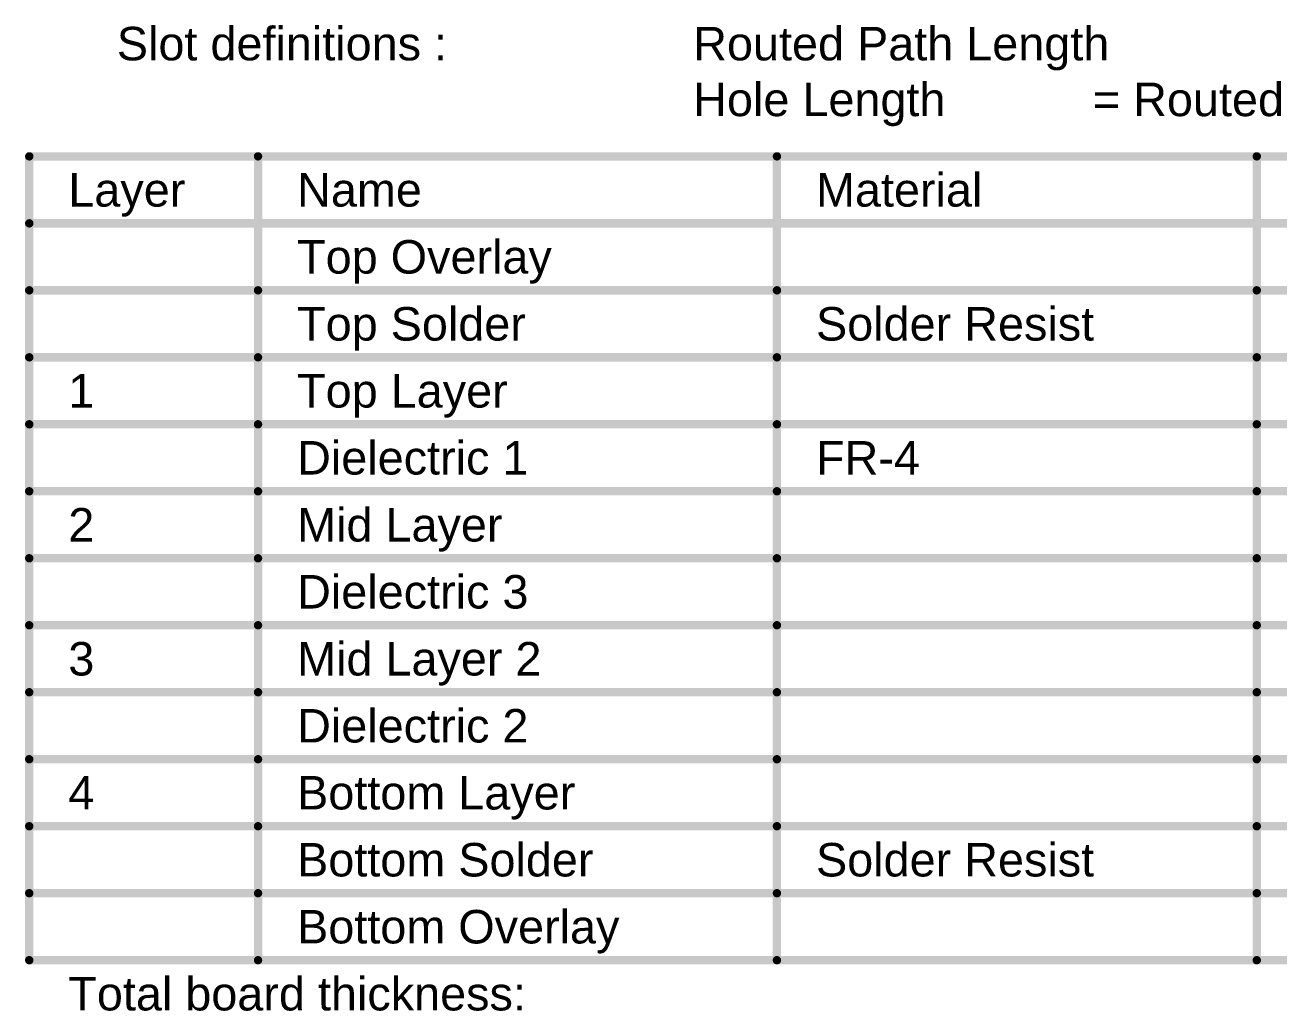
# Model space of a CAD drawing. Header units: inches. Extents: x -3 to 423, y -3 to 110.
# Drawn here: x 72.4 to 129.5, y -0.6 to 44.3 of the extents above; entities that cross this region are included whole.
import ezdxf

# ---------------------------------------------------------------- set-up
doc = ezdxf.new("R2010")
doc.units = ezdxf.units.IN
doc.layers.add('Drill Drawing', color=1, linetype='Continuous')
doc.layers.add('Mechanical 3', color=76, linetype='Continuous')
doc.styles.add('Arial', font='', dxfattribs={"height": 0.2})
doc.styles.get('Arial').set_extended_font_data('Arial')

msp = doc.modelspace()

# ---------------------------------------------------------------- linework, layer by layer
at = {"layer": 'Mechanical 3'}
for points in [[(72.582, 38.303, 0.381, 0.381, 0), (187.868, 38.303, 0.381, 0.381, 0)], [(72.582, 1.727, 0.381, 0.381, 0), (72.582, 38.303, 0.381, 0.381, 0)], [(82.994, 1.727, 0.381, 0.381, 0), (82.994, 38.303, 0.381, 0.381, 0)], [(106.61, 1.727, 0.381, 0.381, 0), (106.61, 38.303, 0.381, 0.381, 0)], [(128.448, 1.727, 0.381, 0.381, 0), (128.448, 38.303, 0.381, 0.381, 0)], [(72.582, 35.255, 0.381, 0.381, 0), (187.868, 35.255, 0.381, 0.381, 0)], [(72.582, 32.207, 0.381, 0.381, 0), (82.994, 32.207, 0.381, 0.381, 0)], [(82.994, 32.207, 0.381, 0.381, 0), (106.61, 32.207, 0.381, 0.381, 0)], [(106.61, 32.207, 0.381, 0.381, 0), (128.448, 32.207, 0.381, 0.381, 0)], [(128.448, 32.207, 0.381, 0.381, 0), (144.954, 32.207, 0.381, 0.381, 0)], [(72.582, 29.159, 0.381, 0.381, 0), (82.994, 29.159, 0.381, 0.381, 0)], [(82.994, 29.159, 0.381, 0.381, 0), (106.61, 29.159, 0.381, 0.381, 0)], [(106.61, 29.159, 0.381, 0.381, 0), (128.448, 29.159, 0.381, 0.381, 0)], [(128.448, 29.159, 0.381, 0.381, 0), (144.954, 29.159, 0.381, 0.381, 0)], [(72.582, 26.111, 0.381, 0.381, 0), (82.994, 26.111, 0.381, 0.381, 0)], [(82.994, 26.111, 0.381, 0.381, 0), (106.61, 26.111, 0.381, 0.381, 0)], [(106.61, 26.111, 0.381, 0.381, 0), (128.448, 26.111, 0.381, 0.381, 0)], [(128.448, 26.111, 0.381, 0.381, 0), (144.954, 26.111, 0.381, 0.381, 0)], [(72.582, 23.063, 0.381, 0.381, 0), (82.994, 23.063, 0.381, 0.381, 0)], [(82.994, 23.063, 0.381, 0.381, 0), (106.61, 23.063, 0.381, 0.381, 0)], [(106.61, 23.063, 0.381, 0.381, 0), (128.448, 23.063, 0.381, 0.381, 0)], [(128.448, 23.063, 0.381, 0.381, 0), (144.954, 23.063, 0.381, 0.381, 0)], [(72.582, 20.015, 0.381, 0.381, 0), (82.994, 20.015, 0.381, 0.381, 0)], [(82.994, 20.015, 0.381, 0.381, 0), (106.61, 20.015, 0.381, 0.381, 0)], [(106.61, 20.015, 0.381, 0.381, 0), (128.448, 20.015, 0.381, 0.381, 0)], [(128.448, 20.015, 0.381, 0.381, 0), (144.954, 20.015, 0.381, 0.381, 0)], [(72.582, 16.967, 0.381, 0.381, 0), (82.994, 16.967, 0.381, 0.381, 0)], [(82.994, 16.967, 0.381, 0.381, 0), (106.61, 16.967, 0.381, 0.381, 0)], [(106.61, 16.967, 0.381, 0.381, 0), (128.448, 16.967, 0.381, 0.381, 0)], [(128.448, 16.967, 0.381, 0.381, 0), (144.954, 16.967, 0.381, 0.381, 0)], [(72.582, 13.919, 0.381, 0.381, 0), (82.994, 13.919, 0.381, 0.381, 0)], [(82.994, 13.919, 0.381, 0.381, 0), (106.61, 13.919, 0.381, 0.381, 0)], [(106.61, 13.919, 0.381, 0.381, 0), (128.448, 13.919, 0.381, 0.381, 0)], [(128.448, 13.919, 0.381, 0.381, 0), (144.954, 13.919, 0.381, 0.381, 0)], [(72.582, 10.871, 0.381, 0.381, 0), (82.994, 10.871, 0.381, 0.381, 0)], [(82.994, 10.871, 0.381, 0.381, 0), (106.61, 10.871, 0.381, 0.381, 0)], [(106.61, 10.871, 0.381, 0.381, 0), (128.448, 10.871, 0.381, 0.381, 0)], [(128.448, 10.871, 0.381, 0.381, 0), (144.954, 10.871, 0.381, 0.381, 0)], [(72.582, 7.823, 0.381, 0.381, 0), (82.994, 7.823, 0.381, 0.381, 0)], [(82.994, 7.823, 0.381, 0.381, 0), (106.61, 7.823, 0.381, 0.381, 0)], [(106.61, 7.823, 0.381, 0.381, 0), (128.448, 7.823, 0.381, 0.381, 0)], [(128.448, 7.823, 0.381, 0.381, 0), (144.954, 7.823, 0.381, 0.381, 0)], [(72.582, 4.775, 0.381, 0.381, 0), (82.994, 4.775, 0.381, 0.381, 0)], [(82.994, 4.775, 0.381, 0.381, 0), (106.61, 4.775, 0.381, 0.381, 0)], [(106.61, 4.775, 0.381, 0.381, 0), (128.448, 4.775, 0.381, 0.381, 0)], [(128.448, 4.775, 0.381, 0.381, 0), (144.954, 4.775, 0.381, 0.381, 0)], [(72.582, 1.727, 0.381, 0.381, 0), (82.994, 1.727, 0.381, 0.381, 0)], [(82.994, 1.727, 0.381, 0.381, 0), (106.61, 1.727, 0.381, 0.381, 0)], [(106.61, 1.727, 0.381, 0.381, 0), (128.448, 1.727, 0.381, 0.381, 0)], [(128.448, 1.727, 0.381, 0.381, 0), (144.954, 1.727, 0.381, 0.381, 0)]]:
    msp.add_lwpolyline(points, format="xyseb", dxfattribs=at)
for points in [[(72.487, 38.303, 0.191, 0.191, 1), (72.678, 38.303, 0.191, 0.191, 1)], [(72.487, 38.303, 0.191, 0.191, 1), (72.678, 38.303, 0.191, 0.191, 1)], [(82.899, 38.303, 0.191, 0.191, 1), (83.089, 38.303, 0.191, 0.191, 1)], [(106.514, 38.303, 0.191, 0.191, 1), (106.705, 38.303, 0.191, 0.191, 1)], [(128.353, 38.303, 0.191, 0.191, 1), (128.543, 38.303, 0.191, 0.191, 1)], [(72.487, 35.255, 0.191, 0.191, 1), (72.678, 35.255, 0.191, 0.191, 1)], [(72.487, 32.207, 0.191, 0.191, 1), (72.678, 32.207, 0.191, 0.191, 1)], [(82.899, 32.207, 0.191, 0.191, 1), (83.089, 32.207, 0.191, 0.191, 1)], [(82.899, 32.207, 0.191, 0.191, 1), (83.089, 32.207, 0.191, 0.191, 1)], [(106.514, 32.207, 0.191, 0.191, 1), (106.705, 32.207, 0.191, 0.191, 1)], [(106.514, 32.207, 0.191, 0.191, 1), (106.705, 32.207, 0.191, 0.191, 1)], [(128.353, 32.207, 0.191, 0.191, 1), (128.543, 32.207, 0.191, 0.191, 1)], [(128.353, 32.207, 0.191, 0.191, 1), (128.543, 32.207, 0.191, 0.191, 1)], [(72.487, 29.159, 0.191, 0.191, 1), (72.678, 29.159, 0.191, 0.191, 1)], [(82.899, 29.159, 0.191, 0.191, 1), (83.089, 29.159, 0.191, 0.191, 1)], [(82.899, 29.159, 0.191, 0.191, 1), (83.089, 29.159, 0.191, 0.191, 1)], [(106.514, 29.159, 0.191, 0.191, 1), (106.705, 29.159, 0.191, 0.191, 1)], [(106.514, 29.159, 0.191, 0.191, 1), (106.705, 29.159, 0.191, 0.191, 1)], [(128.353, 29.159, 0.191, 0.191, 1), (128.543, 29.159, 0.191, 0.191, 1)], [(128.353, 29.159, 0.191, 0.191, 1), (128.543, 29.159, 0.191, 0.191, 1)], [(72.487, 26.111, 0.191, 0.191, 1), (72.678, 26.111, 0.191, 0.191, 1)], [(82.899, 26.111, 0.191, 0.191, 1), (83.089, 26.111, 0.191, 0.191, 1)], [(82.899, 26.111, 0.191, 0.191, 1), (83.089, 26.111, 0.191, 0.191, 1)], [(106.514, 26.111, 0.191, 0.191, 1), (106.705, 26.111, 0.191, 0.191, 1)], [(106.514, 26.111, 0.191, 0.191, 1), (106.705, 26.111, 0.191, 0.191, 1)], [(128.353, 26.111, 0.191, 0.191, 1), (128.543, 26.111, 0.191, 0.191, 1)], [(128.353, 26.111, 0.191, 0.191, 1), (128.543, 26.111, 0.191, 0.191, 1)], [(72.487, 23.063, 0.191, 0.191, 1), (72.678, 23.063, 0.191, 0.191, 1)], [(82.899, 23.063, 0.191, 0.191, 1), (83.089, 23.063, 0.191, 0.191, 1)], [(82.899, 23.063, 0.191, 0.191, 1), (83.089, 23.063, 0.191, 0.191, 1)], [(106.514, 23.063, 0.191, 0.191, 1), (106.705, 23.063, 0.191, 0.191, 1)], [(106.514, 23.063, 0.191, 0.191, 1), (106.705, 23.063, 0.191, 0.191, 1)], [(128.353, 23.063, 0.191, 0.191, 1), (128.543, 23.063, 0.191, 0.191, 1)], [(128.353, 23.063, 0.191, 0.191, 1), (128.543, 23.063, 0.191, 0.191, 1)], [(72.487, 20.015, 0.191, 0.191, 1), (72.678, 20.015, 0.191, 0.191, 1)], [(82.899, 20.015, 0.191, 0.191, 1), (83.089, 20.015, 0.191, 0.191, 1)], [(82.899, 20.015, 0.191, 0.191, 1), (83.089, 20.015, 0.191, 0.191, 1)], [(106.514, 20.015, 0.191, 0.191, 1), (106.705, 20.015, 0.191, 0.191, 1)], [(106.514, 20.015, 0.191, 0.191, 1), (106.705, 20.015, 0.191, 0.191, 1)], [(128.353, 20.015, 0.191, 0.191, 1), (128.543, 20.015, 0.191, 0.191, 1)], [(128.353, 20.015, 0.191, 0.191, 1), (128.543, 20.015, 0.191, 0.191, 1)], [(72.487, 16.967, 0.191, 0.191, 1), (72.678, 16.967, 0.191, 0.191, 1)], [(82.899, 16.967, 0.191, 0.191, 1), (83.089, 16.967, 0.191, 0.191, 1)], [(82.899, 16.967, 0.191, 0.191, 1), (83.089, 16.967, 0.191, 0.191, 1)], [(106.514, 16.967, 0.191, 0.191, 1), (106.705, 16.967, 0.191, 0.191, 1)], [(106.514, 16.967, 0.191, 0.191, 1), (106.705, 16.967, 0.191, 0.191, 1)], [(128.353, 16.967, 0.191, 0.191, 1), (128.543, 16.967, 0.191, 0.191, 1)], [(128.353, 16.967, 0.191, 0.191, 1), (128.543, 16.967, 0.191, 0.191, 1)], [(72.487, 13.919, 0.191, 0.191, 1), (72.678, 13.919, 0.191, 0.191, 1)], [(82.899, 13.919, 0.191, 0.191, 1), (83.089, 13.919, 0.191, 0.191, 1)], [(82.899, 13.919, 0.191, 0.191, 1), (83.089, 13.919, 0.191, 0.191, 1)], [(106.514, 13.919, 0.191, 0.191, 1), (106.705, 13.919, 0.191, 0.191, 1)], [(106.514, 13.919, 0.191, 0.191, 1), (106.705, 13.919, 0.191, 0.191, 1)], [(128.353, 13.919, 0.191, 0.191, 1), (128.543, 13.919, 0.191, 0.191, 1)], [(128.353, 13.919, 0.191, 0.191, 1), (128.543, 13.919, 0.191, 0.191, 1)], [(72.487, 10.871, 0.191, 0.191, 1), (72.678, 10.871, 0.191, 0.191, 1)], [(82.899, 10.871, 0.191, 0.191, 1), (83.089, 10.871, 0.191, 0.191, 1)], [(82.899, 10.871, 0.191, 0.191, 1), (83.089, 10.871, 0.191, 0.191, 1)], [(106.514, 10.871, 0.191, 0.191, 1), (106.705, 10.871, 0.191, 0.191, 1)], [(106.514, 10.871, 0.191, 0.191, 1), (106.705, 10.871, 0.191, 0.191, 1)], [(128.353, 10.871, 0.191, 0.191, 1), (128.543, 10.871, 0.191, 0.191, 1)], [(128.353, 10.871, 0.191, 0.191, 1), (128.543, 10.871, 0.191, 0.191, 1)], [(72.487, 7.823, 0.191, 0.191, 1), (72.678, 7.823, 0.191, 0.191, 1)], [(82.899, 7.823, 0.191, 0.191, 1), (83.089, 7.823, 0.191, 0.191, 1)], [(82.899, 7.823, 0.191, 0.191, 1), (83.089, 7.823, 0.191, 0.191, 1)], [(106.514, 7.823, 0.191, 0.191, 1), (106.705, 7.823, 0.191, 0.191, 1)], [(106.514, 7.823, 0.191, 0.191, 1), (106.705, 7.823, 0.191, 0.191, 1)], [(128.353, 7.823, 0.191, 0.191, 1), (128.543, 7.823, 0.191, 0.191, 1)], [(128.353, 7.823, 0.191, 0.191, 1), (128.543, 7.823, 0.191, 0.191, 1)], [(72.487, 4.775, 0.191, 0.191, 1), (72.678, 4.775, 0.191, 0.191, 1)], [(82.899, 4.775, 0.191, 0.191, 1), (83.089, 4.775, 0.191, 0.191, 1)], [(82.899, 4.775, 0.191, 0.191, 1), (83.089, 4.775, 0.191, 0.191, 1)], [(106.514, 4.775, 0.191, 0.191, 1), (106.705, 4.775, 0.191, 0.191, 1)], [(106.514, 4.775, 0.191, 0.191, 1), (106.705, 4.775, 0.191, 0.191, 1)], [(128.353, 4.775, 0.191, 0.191, 1), (128.543, 4.775, 0.191, 0.191, 1)], [(128.353, 4.775, 0.191, 0.191, 1), (128.543, 4.775, 0.191, 0.191, 1)], [(72.487, 1.727, 0.191, 0.191, 1), (72.678, 1.727, 0.191, 0.191, 1)], [(72.487, 1.727, 0.191, 0.191, 1), (72.678, 1.727, 0.191, 0.191, 1)], [(82.899, 1.727, 0.191, 0.191, 1), (83.089, 1.727, 0.191, 0.191, 1)], [(82.899, 1.727, 0.191, 0.191, 1), (83.089, 1.727, 0.191, 0.191, 1)], [(82.899, 1.727, 0.191, 0.191, 1), (83.089, 1.727, 0.191, 0.191, 1)], [(106.514, 1.727, 0.191, 0.191, 1), (106.705, 1.727, 0.191, 0.191, 1)], [(106.514, 1.727, 0.191, 0.191, 1), (106.705, 1.727, 0.191, 0.191, 1)], [(106.514, 1.727, 0.191, 0.191, 1), (106.705, 1.727, 0.191, 0.191, 1)], [(128.353, 1.727, 0.191, 0.191, 1), (128.543, 1.727, 0.191, 0.191, 1)], [(128.353, 1.727, 0.191, 0.191, 1), (128.543, 1.727, 0.191, 0.191, 1)], [(128.353, 1.727, 0.191, 0.191, 1), (128.543, 1.727, 0.191, 0.191, 1)]]:
    msp.add_lwpolyline(points, format="xyseb", close=True, dxfattribs=at)

# ---------------------------------------------------------------- texts
at = {"layer": 'Drill Drawing', "style": 'Arial'}
for s, p in [('Slot definitions :', (76.568, 42.671)), ('Routed Path Length', (102.799, 42.671)), ('Hole Length', (102.799, 40.132)), (' = Routed Path Length + Tool Size = Slot length as defined in the PCB layout', (120.396, 40.132))]:
    msp.add_text(s, height=1.524, dxfattribs=at).set_placement(p)
at = {"layer": 'Mechanical 3', "style": 'Arial'}
for s, p in [('Layer', (74.36, 36.017)), ('Name', (84.772, 36.017)), ('Material', (108.388, 36.017)), ('Top Overlay', (84.772, 32.969)), ('Top Solder', (84.772, 29.921)), ('Solder Resist', (108.388, 29.921)), ('1', (74.36, 26.873)), ('Top Layer', (84.772, 26.873)), ('Dielectric 1', (84.772, 23.825)), ('FR-4', (108.388, 23.825)), ('2', (74.36, 20.777)), ('Mid Layer', (84.772, 20.777)), ('Dielectric 3', (84.772, 17.729)), ('3', (74.36, 14.681)), ('Mid Layer 2', (84.772, 14.681)), ('Dielectric 2', (84.772, 11.633)), ('4', (74.36, 8.585)), ('Bottom Layer', (84.772, 8.585)), ('Bottom Solder', (84.772, 5.537)), ('Solder Resist', (108.388, 5.537)), ('Bottom Overlay', (84.772, 2.489)), ('Total board thickness:', (74.36, -0.559))]:
    msp.add_text(s, height=1.524, dxfattribs=at).set_placement(p)

doc.saveas('drawing.dxf')
